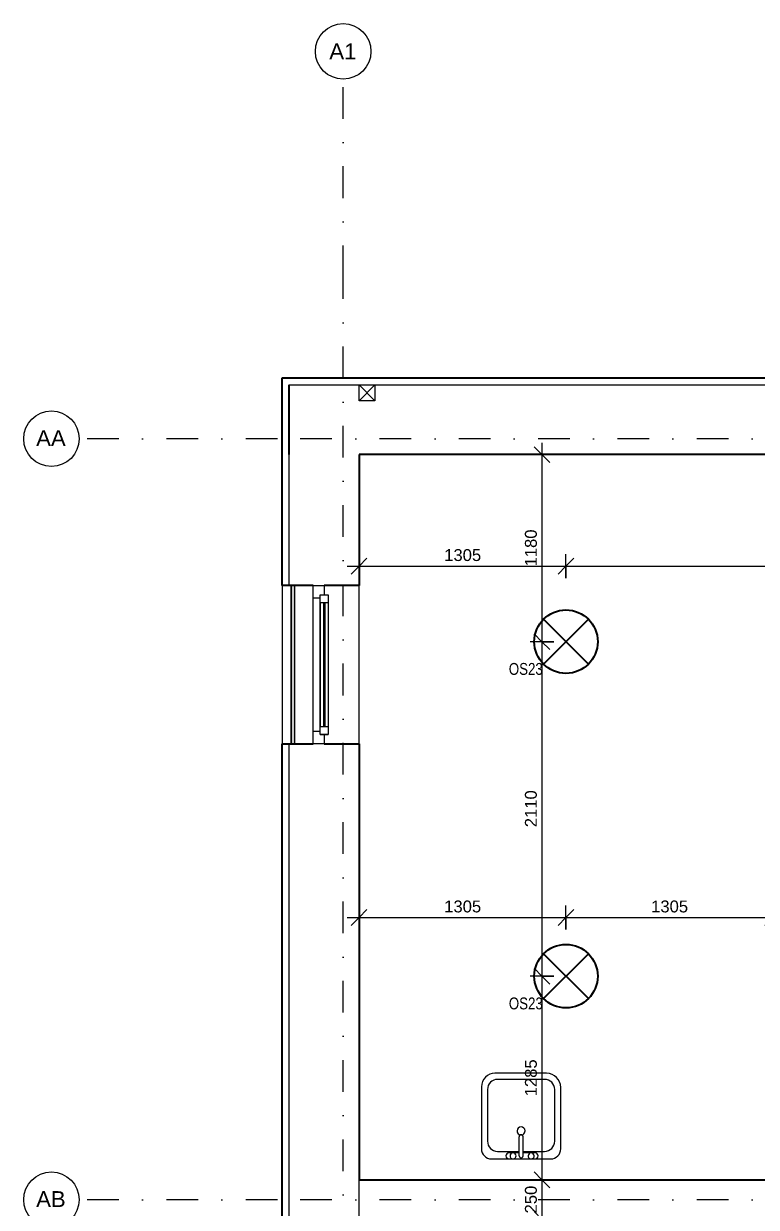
# Model space of a CAD drawing. Header units: millimetres. Extents: x -2015 to 46090, y -3604 to 14301.
# Drawn here: x -2015 to 2605, y 6802 to 14268 of the extents above; entities that cross this region are included whole.
import ezdxf

# ---------------------------------------------------------------- set-up
doc = ezdxf.new("R2010")
doc.units = ezdxf.units.MM
doc.linetypes.add('HA_DashDot_10mm-S3mm', pattern=[500, 200, -150, 0, -150])
for name, color, linetype, lineweight in [('-UNDERLAY_A-FLOR-HRAL-OTLN', 9, 'Continuous', 9), ('-UNDERLAY_P-SANR-FIXT-OTLN', 9, 'Continuous', 9), ('A-____-____-DIMS', 9, 'Continuous', 5), ('A-____-____-DIMS-50', 9, 'Continuous', 5), ('A-GLAZ-____-MCUT', 9, 'Continuous', 5), ('A-GLAZ-____-OTLN', 9, 'Continuous', 5), ('A-WALL-____-MCUT', 9, 'Continuous', 9), ('A-WALL-____-OTLN', 9, 'Continuous', 9), ('E-LITE-EQPM-IDEN', 9, 'Continuous', 9), ('E-LITE-EQPM-OTLN', 9, 'Continuous', 9), ('I-WALL-____-MCUT', 9, 'Continuous', 25), ('M-HVAC-DUCT-OTLN', 9, 'Continuous', 9), ('S-GRID-____-IDEN', 9, 'Continuous', 9), ('S-GRID-____-OTLN', 9, 'Continuous', 5)]:
    doc.layers.add(name, color=color, linetype=linetype, lineweight=lineweight)
doc.styles.add('Arial', font='arial.ttf', dxfattribs={"height": 100})
doc.styles.add('Arial_1', font='arial.ttf', dxfattribs={"height": 75})
doc.styles.add('Arial_2', font='arial.ttf', dxfattribs={"width": 0.8, "height": 75})
doc.dimstyles.new('Inner_Dimensions', dxfattribs={"dimscale": 304.8, "dimtxt": 76.519455, "dimasz": 0.328084, "dimexe": 0.246063, "dimexo": 0.0625, "dimgap": 0.032808, "dimtad": 1, "dimdec": 0, "dimzin": 0, "dimdsep": 46, "dimtxsty": 'Arial_1', "dimblk1": 'OBLIQUE', "dimblk2": 'OBLIQUE', "dimsah": 1, "dimcen": 0.09, "dimdle": 0.246063, "dimazin": 0, "dimtfac": 1, "dimtdec": 4, "dimtix": 1, "dimtmove": 0, "dimatfit": 3, "dimfxl": 0.246063, "dimfxlon": 1, "dimtvp": 1, "dimtolj": 1, "dimtzin": 0, "dimlwd": 9, "dimlwe": 9, "dimarcsym": 2})

# ---------------------------------------------------------------- blocks, each defined once
blk = doc.blocks.new('Skříňka se dřezem_ pravoúhlá - 500 x 440mm-1439822-DSP_2NP-A')
at = {"layer": '-UNDERLAY_P-SANR-FIXT-OTLN', "color": 254}
for p, q in [((202.2, 180.1), (-170.8, 180.1)), ((202.2, 180.1), (-170.8, 180.1)), ((91.9, 180.1), (-73.2, 180.1)), ((3, 160.7), (3, 40.4)), ((28.4, 160.7), (28.4, 40.4)), ((-234.3, 116.6), (-234.3, -271)), ((-234.3, 116.6), (-234.3, -271)), ((3, 132.5), (-132.7, 132.5)), ((-73.2, 142), (3, 142)), ((28.4, 142), (91.9, 142)), ((164.1, 132.5), (28.4, 132.5)), ((265.7, -275.5), (265.7, 116.6)), ((265.7, -275.5), (265.7, 116.6)), ((-196.2, 69), (-196.2, -258.3)), ((227.6, -258.3), (227.6, 69)), ((-145.4, -359.9), (181.3, -359.9)), ((-145.4, -359.9), (181.3, -359.9)), ((-132.7, -321.8), (164.1, -321.8))]:
    blk.add_line(p, q, dxfattribs=at)
for centre, radius, start, end in [((-170.8, 116.6), 63.5, 90, 180), ((-170.8, 116.6), 63.5, 90, 180), ((-73.2, 161.1), 19, 90, 270), ((-47.8, 161.1), 19, 360, 180), ((-47.8, 161.1), 19, 180, 0), ((15.7, 160.7), 12.7, 360, 180), ((66.5, 161.1), 19, 360, 180), ((66.5, 161.1), 19, 180, 360), ((91.9, 161.1), 19, 270, 90), ((202.2, 116.6), 63.5, 0, 90), ((202.2, 116.6), 63.5, 360, 90), ((-132.7, 69), 63.5, 90, 180), ((164.1, 69), 63.5, 0, 90), ((15.7, 3.2), 25.4, 360, 180), ((15.7, 3.2), 25.4, 180, 0), ((15.7, 40.4), 12.7, 180, 0), ((-145.4, -271), 88.9, 180, 270), ((-145.4, -271), 88.9, 180, 270), ((-132.7, -258.3), 63.5, 180, 270), ((164.1, -258.3), 63.5, 270, 0), ((181.3, -275.5), 84.4, 270, 0), ((181.3, -275.5), 84.4, 270, 0)]:
    blk.add_arc(centre, radius, start, end, dxfattribs=at)
blk = doc.blocks.new('Railing - Railing-1644746-DSP_2NP-A')
at = {"layer": '-UNDERLAY_A-FLOR-HRAL-OTLN'}
blk.add_hatch(color=256, dxfattribs=at).paths.add_polyline_path([(-305, 9725), (-305, 10725), (-325, 10725), (-325, 9725)])
for p, q in [((-305, 10725), (-325, 10725)), ((-325, 9725), (-325, 10725)), ((-305, 9725), (-305, 10725)), ((-325, 9725), (-305, 9725))]:
    blk.add_line(p, q, dxfattribs=at)
blk = doc.blocks.new('Railing - Railing-1653174-DSP_2NP-A')
at = {"layer": '-UNDERLAY_A-FLOR-HRAL-OTLN'}
blk.add_hatch(color=256, dxfattribs=at).paths.add_polyline_path([(-325, 9725), (-325, 10725), (-330, 10725), (-330, 9725)])
for p, q in [((-325, 10725), (-330, 10725)), ((-330, 10725), (-330, 9725)), ((-330, 9725), (-325, 9725))]:
    blk.add_line(p, q, dxfattribs=at)
blk = doc.blocks.new('HA_WD_SinglePanel - 1000x2100-2168132-DSP_2NP-A')
at = {"layer": 'A-GLAZ-____-MCUT'}
for p, q in [((-500, 0), (-500, 70)), ((-500, 70), (-420, 70)), ((-440, 0), (-500, 0)), ((-440, -25), (-440, 25)), ((-440, 25), (-390, 25)), ((-420, 70), (-420, 25)), ((-390, 25), (-390, -25)), ((390, 5), (-390, 5)), ((390, -25), (390, 25)), ((390, 25), (440, 25)), ((420, 25), (420, 70)), ((420, 70), (500, 70)), ((440, 25), (440, -25)), ((500, 0), (440, 0)), ((500, 70), (500, 0)), ((-390, -25), (-440, -25)), ((390, -5), (-390, -5)), ((440, -25), (390, -25))]:
    blk.add_line(p, q, dxfattribs=at)
at = {"layer": 'A-GLAZ-____-OTLN'}
for p, q in [((-440, 25), (-440, -25)), ((-440, 25), (440, 25)), ((-420, 70), (420, 70)), ((390, 25), (-390, 25)), ((440, 25), (440, -25)), ((440, -25), (-440, -25)), ((390, -25), (-390, -25))]:
    blk.add_line(p, q, dxfattribs=at)
blk = doc.blocks.new('HA_LF_GenericSymbol - OS23_pokoj-V3-DSP_2NP-A')
at = {"layer": 'E-LITE-EQPM-OTLN', "color": 11, "lineweight": 25}
for p, q in [((141.4, 141.4), (-141.4, -141.4)), ((-141.4, 141.4), (141.4, -141.4))]:
    blk.add_line(p, q, dxfattribs=at)
blk.add_circle((0, 0), 200, dxfattribs=at)
blk = doc.blocks.new('Grid - Radius 3_5mm-353793-DSP_2NP-A')
at = {"layer": 'S-GRID-____-IDEN'}
blk.add_circle((0, 0), 3.5, dxfattribs=at)
blk = doc.blocks.new('DIMBLOCK14-DSP_2NP-A')
at = {"layer": 'A-____-____-DIMS-50', "lineweight": 9}
for p, q in [((1253.4, 11550), (1203.4, 11600)), ((1253.4, 11625), (1253.4, 10370)), ((1328.4, 11550), (1178.4, 11550)), ((1253.4, 11550), (1303.4, 11500)), ((1253.4, 11550), (1328.4, 11550)), ((1253.4, 10370), (1203.4, 10420)), ((1328.4, 10370), (1178.4, 10370)), ((1253.4, 10370), (1303.4, 10320)), ((1253.4, 10370), (1328.4, 10370))]:
    blk.add_line(p, q, dxfattribs=at)
at = {"layer": 'A-____-____-DIMS-50', "color": 0, "lineweight": 9, "insert": (1146.1, 10844.6), "char_height": 75, "width": 276.883, "attachment_point": 1, "rotation": 90, "line_spacing_factor": 0.941778, "style": 'Arial_1'}
blk.add_mtext('1180', dxfattribs=at)
blk = doc.blocks.new('_Oblique')
at = {"color": 0, "linetype": 'ByBlock', "lineweight": -2}
blk.add_line((-0.5, -0.5), (0.5, 0.5), dxfattribs=at)
blk = doc.blocks.new('DIMBLOCK15-DSP_2NP-A')
at = {"layer": 'A-____-____-DIMS-50', "lineweight": 9}
for p, q in [((1253.4, 10370), (1203.4, 10420)), ((1328.4, 10370), (1178.4, 10370)), ((1253.4, 10370), (1253.4, 8260)), ((1253.4, 10370), (1303.4, 10320)), ((1253.4, 10370), (1328.4, 10370)), ((1253.4, 8260), (1203.4, 8310)), ((1328.4, 8260), (1178.4, 8260)), ((1253.4, 8260), (1303.4, 8210)), ((1253.4, 8260), (1328.4, 8260))]:
    blk.add_line(p, q, dxfattribs=at)
at = {"layer": 'A-____-____-DIMS-50', "color": 0, "lineweight": 9, "insert": (1146.1, 9199.6), "char_height": 75, "width": 276.883, "attachment_point": 1, "rotation": 90, "line_spacing_factor": 0.941778, "style": 'Arial_1'}
blk.add_mtext('2110', dxfattribs=at)
blk = doc.blocks.new('DIMBLOCK16-DSP_2NP-A')
at = {"layer": 'A-____-____-DIMS-50', "lineweight": 9}
for p, q in [((1253.4, 8260), (1203.4, 8310)), ((1328.4, 8260), (1178.4, 8260)), ((1253.4, 8260), (1253.4, 6975)), ((1253.4, 8260), (1303.4, 8210)), ((1253.4, 8260), (1328.4, 8260)), ((1253.4, 6975), (1203.4, 7025)), ((1328.4, 6975), (1178.4, 6975)), ((1253.4, 6975), (1303.4, 6925)), ((1253.4, 6975), (1328.4, 6975))]:
    blk.add_line(p, q, dxfattribs=at)
at = {"layer": 'A-____-____-DIMS-50', "color": 0, "lineweight": 9, "insert": (1146.1, 7502.1), "char_height": 75, "width": 276.883, "attachment_point": 1, "rotation": 90, "line_spacing_factor": 0.941778, "style": 'Arial_1'}
blk.add_mtext('1285', dxfattribs=at)
blk = doc.blocks.new('DIMBLOCK17-DSP_2NP-A')
at = {"layer": 'A-____-____-DIMS-50', "lineweight": 9}
for p, q in [((1253.4, 6975), (1203.4, 7025)), ((1328.4, 6975), (1178.4, 6975)), ((1253.4, 6975), (1253.4, 6725)), ((1253.4, 6975), (1303.4, 6925)), ((1253.4, 6975), (1328.4, 6975)), ((1328.4, 6725), (1178.4, 6725)), ((1253.4, 6725), (1203.4, 6775)), ((1253.4, 6725), (1303.4, 6675)), ((1253.4, 6725), (1328.4, 6725))]:
    blk.add_line(p, q, dxfattribs=at)
at = {"layer": 'A-____-____-DIMS-50', "color": 0, "lineweight": 9, "insert": (1146.1, 6763.5), "char_height": 75, "width": 207.662, "attachment_point": 1, "rotation": 90, "line_spacing_factor": 0.941778, "style": 'Arial_1'}
blk.add_mtext('250', dxfattribs=at)
blk = doc.blocks.new('DIMBLOCK72-DSP_2NP-A')
at = {"layer": 'A-____-____-DIMS-50', "lineweight": 9}
for p, q in [((100, 10921.3), (100, 10771.3)), ((100, 10846.3), (100, 10921.3)), ((1405, 10771.3), (1405, 10921.3)), ((25, 10846.3), (1405, 10846.3)), ((100, 10846.3), (50, 10796.3)), ((100, 10846.3), (150, 10896.3)), ((1405, 10846.3), (1355, 10796.3)), ((1405, 10846.3), (1455, 10896.3)), ((1405, 10846.3), (1405, 10771.3))]:
    blk.add_line(p, q, dxfattribs=at)
at = {"layer": 'A-____-____-DIMS-50', "color": 0, "lineweight": 9, "insert": (637.1, 10953.7), "char_height": 75, "width": 276.883, "attachment_point": 1, "line_spacing_factor": 0.941778, "style": 'Arial_1'}
blk.add_mtext('1305', dxfattribs=at)
blk = doc.blocks.new('DIMBLOCK73-DSP_2NP-A')
at = {"layer": 'A-____-____-DIMS-50', "lineweight": 9}
for p, q in [((1405, 10771.3), (1405, 10921.3)), ((4460, 10771.3), (4460, 10921.3)), ((1405, 10846.3), (1355, 10796.3)), ((1405, 10846.3), (1455, 10896.3)), ((1405, 10846.3), (4460, 10846.3)), ((1405, 10846.3), (1405, 10771.3)), ((4460, 10846.3), (4410, 10796.3)), ((4460, 10846.3), (4510, 10896.3)), ((4460, 10846.3), (4460, 10771.3))]:
    blk.add_line(p, q, dxfattribs=at)
at = {"layer": 'A-____-____-DIMS-50', "color": 0, "lineweight": 9, "insert": (2817.1, 10953.7), "char_height": 75, "width": 276.883, "attachment_point": 1, "line_spacing_factor": 0.941778, "style": 'Arial_1'}
blk.add_mtext('3055', dxfattribs=at)
blk = doc.blocks.new('DIMBLOCK129-DSP_2NP-A')
at = {"layer": 'A-____-____-DIMS-50', "lineweight": 9}
for p, q in [((100, 8704.9), (100, 8554.9)), ((100, 8629.9), (100, 8704.9)), ((100, 8629.9), (150, 8679.9)), ((1405, 8554.9), (1405, 8704.9)), ((1405, 8629.9), (1455, 8679.9)), ((25, 8629.9), (1405, 8629.9)), ((100, 8629.9), (50, 8579.9)), ((1405, 8629.9), (1355, 8579.9)), ((1405, 8629.9), (1405, 8554.9))]:
    blk.add_line(p, q, dxfattribs=at)
at = {"layer": 'A-____-____-DIMS-50', "color": 0, "lineweight": 9, "insert": (637.1, 8737.3), "char_height": 75, "width": 276.883, "attachment_point": 1, "line_spacing_factor": 0.941778, "style": 'Arial_1'}
blk.add_mtext('1305', dxfattribs=at)
blk = doc.blocks.new('DIMBLOCK130-DSP_2NP-A')
at = {"layer": 'A-____-____-DIMS-50', "lineweight": 9}
for p, q in [((1405, 8554.9), (1405, 8704.9)), ((1405, 8629.9), (1455, 8679.9)), ((2710, 8704.9), (2710, 8554.9)), ((2710, 8629.9), (2710, 8704.9)), ((2710, 8629.9), (2760, 8679.9)), ((1405, 8629.9), (1355, 8579.9)), ((1405, 8629.9), (2785, 8629.9)), ((1405, 8629.9), (1405, 8554.9)), ((2710, 8629.9), (2660, 8579.9))]:
    blk.add_line(p, q, dxfattribs=at)
at = {"layer": 'A-____-____-DIMS-50', "color": 0, "lineweight": 9, "insert": (1942.1, 8737.3), "char_height": 75, "width": 276.883, "attachment_point": 1, "line_spacing_factor": 0.941778, "style": 'Arial_1'}
blk.add_mtext('1305', dxfattribs=at)

msp = doc.modelspace()

# ---------------------------------------------------------------- linework, layer by layer
at = {"layer": 'A-WALL-____-MCUT', "lineweight": 25}
for p, q in [((-385, 12035), (4435, 12035)), ((-385, 10725), (-385, 12035)), ((-340, 11550), (-340, 11990)), ((4435, 11550), (100, 11550)), ((100, 11550), (100, 10725)), ((-190, 10725), (-385, 10725)), ((100, 10725), (-120, 10725)), ((-385, 9725), (-190, 9725)), ((-385, 5725), (-385, 9725)), ((-120, 9725), (100, 9725)), ((100, 9725), (100, 6975))]:
    msp.add_line(p, q, dxfattribs=at)
at = {"layer": 'A-WALL-____-MCUT'}
for p, q in [((-340, 11990), (4435, 11990)), ((-340, 10725), (-340, 11550)), ((-340, 5725), (-340, 9725)), ((100, 6725), (100, 6975))]:
    msp.add_line(p, q, dxfattribs=at)
at = {"layer": 'A-WALL-____-OTLN'}
for p, q in [((-385, 10725), (-385, 9725)), ((100, 9725), (100, 10725))]:
    msp.add_line(p, q, dxfattribs=at)
at = {"layer": 'I-WALL-____-MCUT'}
msp.add_line((100, 6975), (2710, 6975), dxfattribs=at)
at = {"layer": 'M-HVAC-DUCT-OTLN', "lineweight": 5}
for p, q in [((100, 11990), (200, 11890)), ((100, 11890), (200, 11990)), ((100, 11990), (200, 11990)), ((100, 11890), (100, 11990)), ((200, 11990), (200, 11890)), ((200, 11890), (100, 11890))]:
    msp.add_line(p, q, dxfattribs=at)
at = {"layer": 'S-GRID-____-OTLN', "linetype": 'HA_DashDot_10mm-S3mm', "lineweight": 9}
for p, q in [((0, 12668.2), (0, 13918.2)), ((0, -1971.1), (0, 12668.2)), ((-414.9, 11650), (-1664.9, 11650)), ((25434, 11650), (-414.9, 11650)), ((-414.9, 6850), (-1664.9, 6850)), ((25434, 6850), (-414.9, 6850))]:
    msp.add_line(p, q, dxfattribs=at)

# ---------------------------------------------------------------- block references
at = {"layer": '-UNDERLAY_A-FLOR-HRAL-OTLN'}
for name in ['Railing - Railing-1653174-DSP_2NP-A', 'Railing - Railing-1644746-DSP_2NP-A']:
    msp.add_blockref(name, (0, 0), dxfattribs=at)
at = {"layer": '-UNDERLAY_P-SANR-FIXT-OTLN', "color": 254, "rotation": 180}
msp.add_blockref('Skříňka se dřezem_ pravoúhlá - 500 x 440mm-1439822-DSP_2NP-A', (1137.6, 7287.5), dxfattribs=at)
at = {"layer": 'A-GLAZ-____-OTLN', "rotation": 90.00000000000001}
msp.add_blockref('HA_WD_SinglePanel - 1000x2100-2168132-DSP_2NP-A', (-120, 10225), dxfattribs=at)
at = {"layer": 'E-LITE-EQPM-OTLN', "color": 11, "lineweight": 25}
for p in [(1405, 10370), (1405, 8260)]:
    msp.add_blockref('HA_LF_GenericSymbol - OS23_pokoj-V3-DSP_2NP-A', p, dxfattribs=at)
at = {"layer": 'S-GRID-____-IDEN', "xscale": 49.99999999999998, "yscale": 49.99999999999998, "zscale": 49.99999999999998}
msp.add_blockref('Grid - Radius 3_5mm-353793-DSP_2NP-A', (0, 14093.2), dxfattribs=at)
at = {"layer": 'S-GRID-____-IDEN', "xscale": 49.99999999999998, "yscale": 49.99999999999998, "zscale": 49.99999999999998, "rotation": 90}
for p in [(-1839.9, 11650), (-1839.9, 6850)]:
    msp.add_blockref('Grid - Radius 3_5mm-353793-DSP_2NP-A', p, dxfattribs=at)

# ---------------------------------------------------------------- texts
at = {"layer": 'E-LITE-EQPM-IDEN', "lineweight": 5, "char_height": 75, "width": 262.953, "attachment_point": 1, "style": 'Arial_2'}
for insert in [(1044.6, 10235.6), (1044.6, 8125.6)]:
    msp.add_mtext('OS23', dxfattribs=dict(at, insert=insert))
at = {"layer": 'S-GRID-____-IDEN', "lineweight": 5, "char_height": 100, "attachment_point": 1, "style": 'Arial'}
for s, insert, width in [('A1', (-87.4, 14143.9), 212.447), ('AA', (-1936.1, 11703.9), 232.489), ('AB', (-1936.1, 6903.9), 232.489)]:
    msp.add_mtext(s, dxfattribs=dict(at, insert=insert, width=width))

# ---------------------------------------------------------------- dimensions: what is measured, and where the dimension line sits
at = {"layer": 'A-____-____-DIMS', "lineweight": 9}
for base, p1, p2, override, picture, middle in [((1253.4, 10370), (1328.4, 11550), (1328.4, 10370), {"dimpost": '<>', "dimfxl": 1180}, 'DIMBLOCK14-DSP_2NP-A', (1205.2, 10960)), ((1253.4, 8260), (1328.4, 10370), (1328.4, 8260), {"dimpost": '<>', "dimfxl": 2110}, 'DIMBLOCK15-DSP_2NP-A', (1205.2, 9315)), ((1253.4, 6975), (1328.4, 8260), (1328.4, 6975), {"dimpost": '<>', "dimfxl": 1285}, 'DIMBLOCK16-DSP_2NP-A', (1205.2, 7617.5)), ((1253.4, 6725), (1328.4, 6975), (1328.4, 6725), {"dimpost": '<>', "dimfxl": 250}, 'DIMBLOCK17-DSP_2NP-A', (1205.2, 6850))]:
    dim = msp.add_linear_dim(base=base, p1=p1, p2=p2, angle=90, dimstyle='Inner_Dimensions', override=override, dxfattribs=at)
    dim.commit()
    dim.dimension.update_dxf_attribs({"geometry": picture, "text_midpoint": middle})
for base, p1, p2, override, picture, middle in [((1405, 10846.3), (100, 10921.3), (1405, 10771.3), {"dimpost": '<>', "dimfxl": 1313.592403}, 'DIMBLOCK72-DSP_2NP-A', (752.5, 10894.6)), ((4460, 10846.3), (1405, 10771.3), (4460, 10771.3), {"dimpost": '<>', "dimfxl": 3055}, 'DIMBLOCK73-DSP_2NP-A', (2932.5, 10894.6)), ((1405, 8629.9), (100, 8704.9), (1405, 8554.9), {"dimpost": '<>', "dimfxl": 1313.592403}, 'DIMBLOCK129-DSP_2NP-A', (752.5, 8678.2)), ((2710, 8629.9), (1405, 8554.9), (2710, 8704.9), {"dimpost": '<>', "dimfxl": 1313.592403}, 'DIMBLOCK130-DSP_2NP-A', (2057.5, 8678.2))]:
    dim = msp.add_linear_dim(base=base, p1=p1, p2=p2, dimstyle='Inner_Dimensions', override=override, dxfattribs=at)
    dim.commit()
    dim.dimension.update_dxf_attribs({"geometry": picture, "text_midpoint": middle})

doc.saveas('drawing.dxf')
